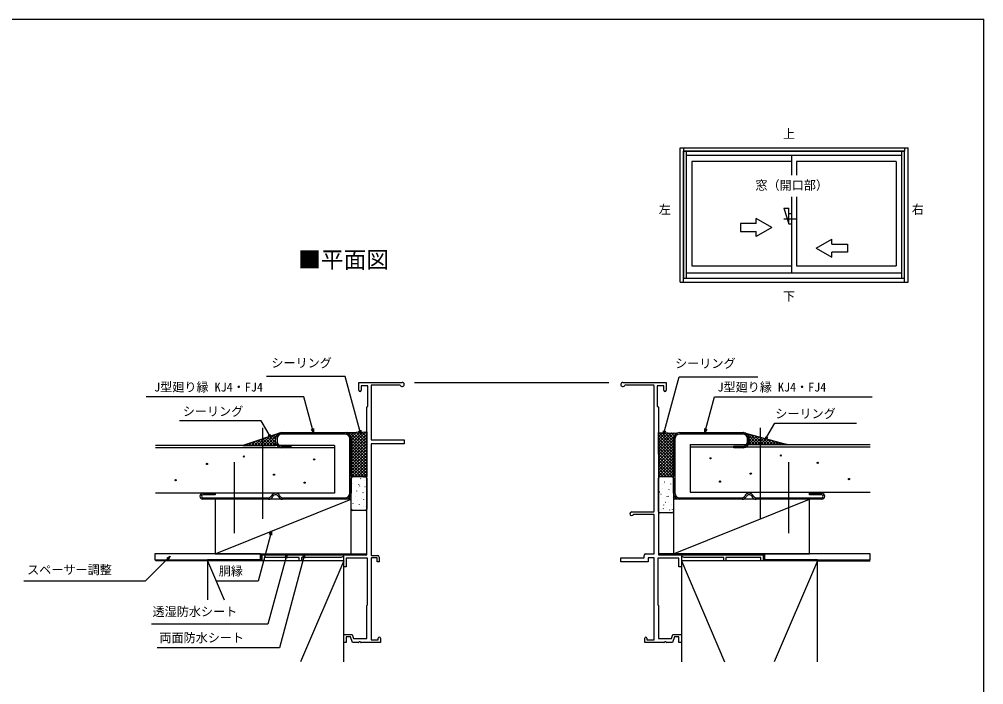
# Model space of a CAD drawing. Units: millimetres, scale not verified. Extents: x -525 to 525, y -784 to 779.
# Drawn here: x -113 to 525, y 307 to 746 of the extents above; entities that cross this region are included whole.
import ezdxf
from ezdxf.enums import TextEntityAlignment as Align

# ---------------------------------------------------------------- set-up
doc = ezdxf.new("R2010")
doc.units = ezdxf.units.MM
doc.header["$LTSCALE"] = 4
for name, color, linetype in [('0-1_USER1', 3, 'Continuous'), ('0-2_YKK_11', 7, 'Continuous'), ('0-3_YKK_12', 2, 'Continuous'), ('0-4_YKK_13', 4, 'Continuous'), ('0-5_YKK_A1', 4, 'Continuous'), ('0-6_YKK_D', 6, 'Continuous'), ('0-7_YKK_ZWAK', 7, 'Continuous'), ('0-8_YSS_K', 3, 'Continuous')]:
    doc.layers.add(name, color=color, linetype=linetype)
doc.styles.add('ＭＳ ゴシック', font='')
doc.styles.get('ＭＳ ゴシック').set_extended_font_data('MS Gothic')

msp = doc.modelspace()

# ---------------------------------------------------------------- linework, layer by layer
at = {"layer": '0-2_YKK_11'}
for p, q in [((113.563, 504.3), (113.563, 501.299)), ((117.564, 504.3), (113.563, 504.3)), ((117.964, 490.897), (117.964, 503.899)), ((139.227, 504.7), (120.365, 504.7)), ((306.706, 504.7), (287.844, 504.7)), ((307.106, 421.282), (307.106, 504.3)), ((309.107, 503.899), (309.107, 490.897)), ((60.879, 473.293), (102.888, 473.293)), ((102.888, 472.293), (60.879, 472.293)), ((323.909, 473.293), (365.917, 473.293)), ((365.917, 472.293), (323.909, 472.293)), ((56.878, 467.292), (56.878, 469.292)), ((57.879, 469.292), (57.879, 467.292)), ((105.889, 433.285), (105.889, 469.292)), ((106.889, 469.292), (106.889, 433.285)), ((319.908, 433.285), (319.908, 469.292)), ((320.908, 469.292), (320.908, 433.285)), ((368.918, 467.292), (368.918, 469.292)), ((369.918, 469.292), (369.918, 467.292)), ((16.87, 432.284), (8.868, 432.284)), ((8.868, 430.284), (52.295, 430.284)), ((52.295, 429.284), (8.868, 429.284)), ((61.462, 430.284), (102.888, 430.284)), ((102.888, 429.284), (61.462, 429.284)), ((323.909, 430.284), (365.335, 430.284)), ((365.335, 429.284), (323.909, 429.284)), ((374.502, 430.284), (417.928, 430.284)), ((417.928, 429.284), (374.502, 429.284)), ((417.928, 432.284), (409.927, 432.284)), ((292.303, 420.882), (306.706, 420.882)), ((306.706, 419.282), (293.435, 419.282)), ((120.365, 392.076), (124.366, 392.076))]:
    msp.add_line(p, q, dxfattribs=at)
for points in [[(111.963, 501.299), (111.963, 506.5), (140.569, 506.5)], [(119.965, 504.3), (119.965, 468.492), (141.969, 468.492), (141.969, 465.892), (119.965, 465.892), (119.965, 392.476)], [(286.502, 506.5), (315.108, 506.5), (315.108, 501.299)], [(313.508, 501.299), (313.508, 504.3), (309.507, 504.3)], [(117.564, 359.471), (117.564, 390.276), (103.561, 390.276), (103.561, 384.474), (101.961, 384.474), (101.958, 391.715), (100.158, 390.676), (73.955, 390.676), (73.955, 388.475), (72.555, 388.475), (72.555, 390.676), (49.35, 390.676), (49.35, 388.475), (47.95, 388.475), (47.95, 392.476), (117.164, 392.476), (117.164, 490.097)], [(309.907, 490.097), (309.907, 392.476), (379.121, 392.476), (379.121, 388.475), (377.721, 388.475), (377.721, 390.676), (354.516, 390.676), (354.516, 388.475), (353.116, 388.475), (353.116, 390.676), (326.913, 390.676), (325.11, 391.717), (325.11, 384.474), (323.51, 384.474), (323.51, 390.276), (309.507, 390.276), (309.507, 359.471)], [(60.879, 464.291), (66.881, 464.291), (66.881, 463.291), (60.879, 463.291)], [(365.917, 463.291), (359.916, 463.291), (359.916, 464.291), (365.917, 464.291)], [(8.868, 433.285), (16.87, 433.285), (16.87, 432.284)], [(409.927, 432.284), (409.927, 433.285), (417.928, 433.285)], [(301.505, 393.076), (307.106, 393.076), (307.106, 418.882)], [(119.965, 390.076), (119.965, 336.264), (124.766, 336.264), (124.766, 337.365)], [(125.366, 391.076), (125.366, 387.875), (123.966, 387.875), (123.966, 390.476), (120.365, 390.476)], [(302.305, 337.365), (302.305, 336.264), (307.106, 336.264), (307.106, 390.476), (303.105, 390.476), (303.105, 387.875), (285.102, 387.875), (285.102, 390.476), (300.504, 390.476), (300.504, 392.076)], [(111.65, 334.464), (107.762, 334.464), (106.379, 338.265), (103.561, 338.265), (103.561, 334.464), (101.961, 334.464), (101.961, 339.865), (107.499, 339.865), (108.446, 337.265), (117.164, 337.265), (117.164, 359.071)], [(309.907, 359.071), (309.907, 337.265), (318.625, 337.265), (319.572, 339.865), (325.11, 339.865), (325.11, 334.464), (323.51, 334.464), (323.51, 338.265), (320.692, 338.265), (319.309, 334.464), (315.424, 334.464)], [(126.166, 337.365), (126.166, 334.464), (113.48, 334.464)], [(313.591, 334.464), (300.905, 334.464), (300.905, 337.365)]]:
    msp.add_lwpolyline(points, dxfattribs=at)
for centre, radius, start, end in [((117.564, 503.899), 0.4, 0, 90), ((120.365, 504.3), 0.4, 90, 180), ((140.569, 505.1), 1.4, 196.60153, 89.99998), ((286.502, 505.1), 1.4, 90, 343.39845), ((306.706, 504.3), 0.4, 0, 90), ((309.507, 503.899), 0.4, 90, 180), ((112.763, 501.299), 0.8, 180.00072, 0.00072), ((314.308, 501.299), 0.8, 180.00072, 0.00072), ((117.564, 490.097), 0.4, 90, 180), ((117.564, 490.897), 0.4, 270, 0), ((309.507, 490.897), 0.4, 180, 270), ((309.507, 490.097), 0.4, 0, 90), ((60.879, 469.292), 4.001, 90, 180), ((60.879, 469.292), 3.001, 90, 180), ((102.888, 469.292), 4.001, 0, 90), ((102.888, 469.292), 3.001, 0, 90), ((323.909, 469.292), 4.001, 90, 180), ((323.909, 469.292), 3.001, 90, 180), ((365.917, 469.292), 4.001, 0, 90), ((365.917, 469.292), 3.001, 0, 90), ((60.879, 467.292), 4.001, 180, 270), ((60.879, 467.292), 3.001, 180, 270), ((365.917, 467.292), 4.001, 270, 0), ((365.917, 467.292), 3.001, 270, 0), ((8.868, 431.284), 2, 90, 180), ((8.868, 431.284), 2, 180, 270), ((8.868, 431.284), 1, 90, 270), ((52.295, 432.284), 2, 270, 336.42186), ((52.295, 432.284), 3.001, 270, 336.42182), ((56.878, 430.284), 3.001, 23.57814, 156.42186), ((56.878, 430.284), 2, 23.57818, 156.42182), ((61.462, 432.284), 3.001, 203.57818, 270), ((61.462, 432.284), 2, 203.57814, 270), ((102.888, 433.285), 3.001, 270, 0), ((102.888, 433.285), 4.001, 270, 0), ((323.909, 433.285), 4.001, 180, 270), ((323.909, 433.285), 3.001, 180, 270), ((365.335, 432.284), 2, 270, 336.42186), ((365.335, 432.284), 3.001, 270, 336.42182), ((369.918, 430.284), 3.001, 23.57814, 156.42186), ((369.918, 430.284), 2, 23.57818, 156.42182), ((374.502, 432.284), 3.001, 203.57818, 270), ((374.502, 432.284), 2, 203.57814, 270), ((417.928, 431.284), 2, 0, 90), ((417.928, 431.284), 1, 270, 90), ((417.928, 431.284), 2, 270, 0), ((292.303, 419.682), 1.2, 90, 340.52878), ((306.706, 421.282), 0.4, 270, 0), ((306.706, 418.882), 0.4, 0, 90), ((120.365, 392.476), 0.4, 180, 270), ((120.365, 390.076), 0.4, 90, 180), ((124.366, 391.076), 1, 0.00022, 90.00001), ((301.505, 392.076), 1, 90, 179.99978), ((117.564, 359.071), 0.4, 90.00544, 180.00528), ((309.507, 359.071), 0.4, 0.00301, 90.00301), ((125.466, 337.365), 0.7, 0, 180), ((301.605, 337.365), 0.7, 359.99992, 179.99992), ((111.648, 334.862), 0.398, 270.2164, 336.63783), ((112.563, 334.464), 0.6, 23.57934, 156.41953), ((113.48, 334.864), 0.4, 203.58152, 270.00295), ((313.591, 334.864), 0.4, 270.00006, 336.42176), ((314.508, 334.464), 0.6, 23.57827, 156.42167), ((315.424, 334.864), 0.4, 203.57834, 270.00004)]:
    msp.add_arc(centre, radius, start, end, dxfattribs=at)
at = {"layer": '0-3_YKK_12'}
for p, q in [((148.731, 506.5), (277.265, 506.5)), ((48.52, 416.304), (48.501, 476.496)), ((377.477, 416.304), (377.495, 476.496)), ((29.788, 406.822), (29.774, 453.746)), ((396.208, 406.822), (396.222, 453.746))]:
    msp.add_line(p, q, dxfattribs=at)
at = {"layer": '0-4_YKK_13'}
for p, q in [((330.91, 465.491), (450, 465.491)), ((330.91, 465.491), (330.91, 433.884)), ((95.887, 464.81), (-22.569, 464.81)), ((95.887, 463.21), (-22.569, 463.21)), ((95.887, 464.81), (95.887, 433.204)), ((330.91, 463.89), (450, 463.89)), ((330.91, 433.884), (450, 433.884)), ((95.887, 433.204), (-22.569, 433.204))]:
    msp.add_line(p, q, dxfattribs=at)
for centre in [(11.559, 452.615), (35.937, 457.491), (82.428, 455.638), (344.369, 456.319), (390.86, 458.172), (415.237, 453.296), (371, 446.205), (-9.179, 441.91), (55.796, 445.524), (76.135, 440.242), (350.662, 440.923), (435.976, 442.59)]:
    msp.add_circle(centre, 0.4, dxfattribs=at)
at = {"layer": '0-5_YKK_A1'}
for p, q in [((324.252, 661.5), (475, 661.5)), ((324.252, 572.728), (324.252, 661.5)), ((326.586, 661.5), (326.586, 659.339)), ((326.586, 659.339), (472.666, 659.339)), ((326.586, 575.494), (326.586, 659.339)), ((326.586, 659.339), (326.586, 575.494)), ((397.898, 659.339), (326.586, 659.339)), ((328.315, 659.339), (328.315, 575.494)), ((328.315, 656.746), (470.937, 656.746)), ((397.984, 656.746), (397.984, 643.498)), ((470.937, 575.494), (470.937, 659.339)), ((472.666, 661.5), (472.666, 659.339)), ((472.666, 575.494), (472.666, 659.339)), ((475, 572.728), (475, 661.5)), ((332.118, 652.597), (332.118, 583.533)), ((397.984, 652.597), (332.118, 652.597)), ((467.134, 652.597), (401.269, 652.597)), ((401.269, 652.597), (401.269, 643.498)), ((467.134, 652.597), (467.134, 583.533)), ((397.984, 629.203), (397.984, 578.952)), ((401.269, 629.203), (401.269, 583.533)), ((392.797, 621.566), (396.255, 611.193)), ((392.797, 621.566), (396.255, 621.566)), ((396.255, 611.193), (396.255, 621.566)), ((385.018, 608.844), (374.645, 614.833)), ((374.645, 611.437), (374.645, 614.833)), ((392.797, 614.651), (401.268, 614.651)), ((396.255, 618.108), (397.983, 618.108)), ((364.273, 611.437), (364.273, 606.251)), ((374.645, 611.437), (364.273, 611.437)), ((364.273, 606.251), (374.645, 606.251)), ((385.018, 608.844), (374.645, 602.856)), ((374.645, 602.856), (374.645, 606.251)), ((396.255, 611.193), (397.983, 611.193)), ((414.235, 595.273), (424.607, 601.262)), ((424.607, 597.866), (424.607, 601.262)), ((414.235, 595.273), (424.607, 589.284)), ((424.607, 597.866), (434.98, 597.866)), ((434.98, 597.866), (434.98, 592.68)), ((424.607, 589.284), (424.607, 592.68)), ((434.98, 592.68), (424.607, 592.68)), ((332.118, 583.533), (397.984, 583.533)), ((401.269, 583.533), (467.134, 583.533)), ((326.586, 575.494), (472.666, 575.494)), ((326.586, 572.728), (326.586, 575.494)), ((326.586, 575.494), (397.898, 575.494)), ((328.315, 578.952), (470.937, 578.952)), ((397.898, 575.494), (472.666, 575.494)), ((472.666, 572.728), (472.666, 575.494)), ((324.252, 572.728), (475, 572.728))]:
    msp.add_line(p, q, dxfattribs=at)
msp.add_lwpolyline([(472.666, 575.494), (472.666, 659.339), (397.898, 659.339)], dxfattribs=at)
at = {"layer": '0-6_YKK_D'}
for points in [[(113.163, 472.258), (112.503, 474.721), (102.919, 510.489), (50.936, 510.489)], [(313.406, 471.939), (314.066, 474.402), (323.65, 510.17), (375.634, 510.17)], [(81.884, 473.293), (81.224, 475.756), (75.572, 496.848), (-28.618, 496.848)], [(340.687, 473.293), (341.347, 475.756), (346.998, 496.848), (451.189, 496.848)], [(53.832, 469.77), (52.557, 471.978), (47.297, 481.089), (-6.61, 481.089)], [(380.418, 468.247), (381.693, 470.455), (386.953, 479.566), (440.86, 479.566)], [(53.149, 472.32), (53.832, 469.77), (51.965, 471.636)], [(81.884, 475.933), (81.884, 473.293), (80.564, 475.579)], [(113.163, 474.898), (113.163, 472.258), (111.843, 474.544)], [(314.726, 474.225), (313.406, 471.939), (313.406, 474.579)], [(342.007, 475.579), (340.687, 473.293), (340.687, 475.933)], [(382.284, 470.114), (380.418, 468.247), (381.101, 470.797)], [(54.099, 408.168), (53.439, 405.705), (45.266, 375.203), (17.318, 375.203)], [(52.779, 405.881), (54.099, 408.168), (54.099, 405.528)], [(-12.828, 391.583), (-14.631, 389.78), (-29.348, 375.062), (-109.648, 375.062)], [(64.226, 392.876), (63.566, 390.413), (51.841, 346.654), (-25.21, 346.654)], [(76.095, 392.876), (75.435, 390.413), (59.54, 331.091), (-21.317, 331.091)], [(-15.114, 390.263), (-12.828, 391.583), (-14.148, 389.296)], [(62.906, 390.59), (64.226, 392.876), (64.226, 390.236)], [(74.775, 390.59), (76.095, 392.876), (76.095, 390.236)]]:
    msp.add_lwpolyline(points, dxfattribs=at)
at = {"layer": '0-7_YKK_ZWAK'}
msp.add_line((-525, 746.5), (525, 746.5), dxfattribs=at)
msp.add_lwpolyline([(-525, -783.5), (525, -783.5), (525, 746.5)], dxfattribs=at)
at = {"layer": '0-8_YSS_K'}
for p, q in [((58.665, 472.559), (50.916, 464.81)), ((57.542, 472.187), (58.34, 471.39)), ((59.045, 472.685), (59.483, 472.247)), ((60.547, 473.183), (60.627, 473.104)), ((103.813, 472.91), (104.238, 473.334)), ((105.002, 472.417), (104.09, 473.329)), ((105.228, 472.324), (106.3, 473.396)), ((117.164, 462.256), (106.032, 473.388)), ((106.1, 471.196), (108.363, 473.458)), ((106.686, 469.781), (110.426, 473.521)), ((106.889, 463.983), (116.614, 473.707)), ((106.889, 465.983), (114.551, 473.645)), ((106.889, 467.983), (112.488, 473.583)), ((106.889, 461.982), (117.164, 472.258)), ((117.164, 464.256), (107.974, 473.447)), ((117.164, 466.256), (109.915, 473.505)), ((117.164, 468.257), (111.857, 473.564)), ((117.164, 470.257), (113.799, 473.622)), ((117.164, 472.258), (115.741, 473.681)), ((309.915, 472.499), (310.706, 473.29)), ((309.935, 470.519), (312.659, 473.243)), ((309.955, 468.539), (314.612, 473.196)), ((309.975, 466.558), (316.566, 473.149)), ((309.995, 464.578), (318.519, 473.102)), ((310.015, 462.597), (320.473, 473.055)), ((319.908, 463.524), (310.128, 473.304)), ((319.908, 465.525), (312.178, 473.255)), ((319.908, 467.525), (314.228, 473.205)), ((319.976, 469.457), (316.277, 473.156)), ((320.562, 470.872), (318.327, 473.107)), ((321.22, 472.214), (320.377, 473.058)), ((366.767, 472.77), (367, 473.003)), ((368.005, 472.008), (368.578, 472.581)), ((375.491, 465.491), (368.336, 472.646)), ((369.243, 471.245), (370.156, 472.158)), ((377.492, 465.491), (371.068, 471.914)), ((37.72, 465.617), (36.913, 464.81)), ((38.01, 465.713), (38.914, 464.81)), ((40.712, 466.609), (38.914, 464.81)), ((39.513, 466.211), (40.914, 464.81)), ((43.705, 467.601), (40.914, 464.81)), ((41.015, 466.709), (42.914, 464.81)), ((42.518, 467.207), (44.915, 464.81)), ((46.697, 468.592), (42.915, 464.81)), ((44.02, 467.705), (46.915, 464.81)), ((49.689, 469.584), (44.915, 464.81)), ((45.523, 468.203), (48.916, 464.81)), ((52.681, 470.576), (46.915, 464.81)), ((47.025, 468.701), (50.916, 464.81)), ((48.528, 469.199), (52.917, 464.81)), ((55.673, 471.568), (48.916, 464.81)), ((50.03, 469.697), (54.917, 464.81)), ((51.532, 470.195), (56.917, 464.81)), ((56.959, 468.852), (52.917, 464.81)), ((53.035, 470.693), (56.885, 466.843)), ((54.537, 471.191), (56.955, 468.774)), ((56.886, 466.78), (54.917, 464.81)), ((56.04, 471.689), (57.196, 470.533)), ((117.164, 460.255), (106.013, 471.406)), ((106.889, 459.982), (117.164, 470.257)), ((117.164, 458.255), (106.889, 468.53)), ((106.889, 457.981), (117.164, 468.257)), ((117.164, 456.254), (106.889, 466.53)), ((106.889, 455.981), (117.164, 466.256)), ((319.908, 461.524), (309.925, 471.507)), ((319.908, 459.524), (309.945, 469.486)), ((319.908, 457.523), (309.966, 467.465)), ((319.908, 455.523), (309.986, 465.444)), ((310.035, 460.617), (320.755, 471.337)), ((310.055, 458.636), (319.908, 468.489)), ((310.075, 456.656), (319.908, 466.489)), ((369.49, 469.492), (371.734, 471.736)), ((369.49, 467.491), (373.312, 471.314)), ((369.49, 465.491), (374.89, 470.891)), ((373.491, 465.491), (369.49, 469.492)), ((371.49, 465.491), (369.49, 467.491)), ((371.49, 465.491), (376.469, 470.469)), ((373.491, 465.491), (378.047, 470.047)), ((379.492, 465.491), (373.8, 471.183)), ((375.491, 465.491), (379.625, 469.624)), ((381.492, 465.491), (376.531, 470.452)), ((377.492, 465.491), (381.203, 469.202)), ((383.493, 465.491), (379.263, 469.721)), ((379.492, 465.491), (382.781, 468.779)), ((381.492, 465.491), (384.359, 468.357)), ((385.493, 465.491), (381.994, 468.99)), ((383.493, 465.491), (385.937, 467.935)), ((387.494, 465.491), (384.726, 468.259)), ((385.493, 465.491), (387.515, 467.512)), ((389.494, 465.491), (387.457, 467.528)), ((387.494, 465.491), (389.093, 467.09)), ((389.494, 465.491), (390.671, 466.668)), ((391.495, 465.491), (390.189, 466.797)), ((391.495, 465.491), (392.249, 466.245)), ((393.495, 465.491), (392.92, 466.065)), ((393.495, 465.491), (393.827, 465.823)), ((36.508, 465.215), (36.913, 464.81)), ((117.164, 454.254), (106.889, 464.529)), ((106.889, 453.981), (117.164, 464.256)), ((117.164, 452.253), (106.889, 462.529)), ((106.889, 451.98), (117.164, 462.256)), ((117.164, 450.253), (106.889, 460.528)), ((106.889, 449.98), (117.164, 460.255)), ((319.908, 453.522), (310.006, 463.424)), ((319.908, 451.522), (310.027, 461.403)), ((319.908, 449.522), (310.047, 459.382)), ((310.095, 454.675), (319.908, 464.488)), ((310.115, 452.695), (319.908, 462.488)), ((310.135, 450.714), (319.908, 460.488)), ((117.164, 448.253), (106.889, 458.528)), ((106.889, 447.979), (117.164, 458.255)), ((117.164, 446.252), (106.889, 456.528)), ((106.889, 445.979), (117.164, 456.254)), ((117.164, 444.252), (106.889, 454.527)), ((107.162, 444.252), (117.164, 454.254)), ((319.908, 447.521), (310.068, 457.361)), ((319.908, 445.521), (310.088, 455.341)), ((319.176, 444.252), (310.108, 453.32)), ((310.155, 448.734), (319.908, 458.487)), ((310.175, 446.754), (319.908, 456.487)), ((310.194, 444.773), (319.908, 454.486)), ((115.164, 444.252), (106.889, 452.527)), ((113.163, 444.252), (106.889, 450.526)), ((111.163, 444.252), (106.889, 448.526)), ((109.163, 444.252), (106.889, 446.525)), ((109.163, 444.252), (117.164, 452.253)), ((111.163, 444.252), (117.164, 450.253)), ((113.163, 444.252), (117.164, 448.253)), ((317.176, 444.252), (310.129, 451.299)), ((315.175, 444.252), (310.149, 449.278)), ((313.175, 444.252), (310.169, 447.257)), ((311.674, 444.252), (319.908, 452.486)), ((313.674, 444.252), (319.908, 450.486)), ((315.674, 444.252), (319.908, 448.485)), ((317.675, 444.252), (319.908, 446.485)), ((107.162, 444.252), (106.889, 444.525)), ((106.889, 422.788), (106.889, 443.252)), ((107.285, 440.489), (107.299, 440.504)), ((107.73, 439.935), (107.818, 439.983)), ((107.889, 444.252), (116.164, 444.252)), ((113.067, 442.85), (113.155, 442.898)), ((115.164, 444.252), (117.164, 446.252)), ((115.342, 441.455), (115.356, 441.47)), ((115.395, 443.611), (115.488, 443.788)), ((117.164, 443.252), (117.164, 422.788)), ((309.907, 421.23), (309.907, 443.252)), ((309.922, 441.658), (310.01, 441.706)), ((311.175, 444.252), (310.19, 445.237)), ((310.907, 444.252), (318.908, 444.252)), ((313.735, 439.778), (313.828, 439.955)), ((314.076, 440.793), (314.164, 440.841)), ((317.342, 443.941), (317.355, 443.956)), ((319.413, 443.709), (319.501, 443.757)), ((319.675, 444.252), (319.908, 444.484)), ((319.908, 443.252), (319.908, 421.23)), ((110.598, 434.686), (110.686, 434.734)), ((111.392, 437.045), (111.405, 437.06)), ((111.884, 439.07), (111.972, 439.118)), ((112.381, 437.907), (112.474, 438.084)), ((114.752, 433.821), (114.839, 433.869)), ((115.935, 437.601), (116.022, 437.649)), ((310.721, 434.074), (310.814, 434.251)), ((312.79, 436.409), (312.877, 436.457)), ((312.924, 439.009), (312.937, 439.024)), ((316.944, 435.544), (317.031, 435.592)), ((317.03, 435.564), (317.044, 435.579)), ((318.126, 439.325), (318.214, 439.373)), ((16.87, 393.276), (106.889, 429.284)), ((106.974, 432.113), (106.987, 432.128)), ((109.415, 430.905), (109.503, 430.953)), ((111.08, 428.668), (111.094, 428.683)), ((113.465, 429.437), (113.553, 429.485)), ((115.031, 433.079), (115.044, 433.093)), ((115.147, 429.154), (115.241, 429.33)), ((310.32, 428.245), (310.408, 428.293)), ((311.607, 432.629), (311.694, 432.677)), ((312.612, 430.632), (312.626, 430.647)), ((314.474, 427.38), (314.562, 427.428)), ((315.657, 431.16), (315.745, 431.208)), ((316.501, 431.024), (316.594, 431.201)), ((316.719, 427.188), (316.732, 427.202)), ((319.811, 430.295), (319.899, 430.343)), ((319.908, 393.276), (409.927, 429.284)), ((106.946, 422.741), (107.033, 422.789)), ((116.164, 421.788), (107.889, 421.788)), ((108.129, 426.521), (108.216, 426.569)), ((112.282, 425.656), (112.37, 425.704)), ((114.72, 424.702), (114.733, 424.717)), ((116.333, 424.188), (116.421, 424.236)), ((312.301, 422.255), (312.314, 422.27)), ((313.188, 422.996), (313.276, 423.044)), ((313.487, 425.32), (313.58, 425.497)), ((317.342, 422.131), (317.43, 422.179)), ((318.525, 425.911), (318.613, 425.959)), ((319.267, 422.27), (319.361, 422.447)), ((318.908, 420.23), (310.907, 420.23)), ((47.012, 389.275), (11.942, 389.275)), ((47.012, 393.276), (117.164, 393.276)), ((47.012, 389.275), (47.012, 393.276)), ((47.412, 392.876), (117.164, 392.876)), ((47.412, 388.875), (47.412, 392.876)), ((379.963, 393.276), (309.907, 393.276)), ((379.565, 392.876), (309.907, 392.876)), ((379.587, 388.875), (379.565, 392.876)), ((379.985, 389.275), (379.985, 393.276)), ((415.129, 389.275), (379.985, 389.275)), ((11.942, 388.875), (-22.569, 388.875)), ((11.942, 388.475), (-22.569, 388.475)), ((47.412, 388.875), (11.942, 388.875)), ((11.942, 388.475), (22.985, 362.708)), ((101.961, 388.475), (73.348, 321.712)), ((325.11, 388.475), (353.723, 321.712)), ((415.129, 388.875), (379.587, 388.875)), ((415.129, 388.475), (386.516, 321.712)), ((415.129, 388.875), (450, 388.875)), ((415.129, 388.475), (450, 388.475))]:
    msp.add_line(p, q, dxfattribs=at)
for points in [[(56.917, 464.81), (56.878, 467.292), (57.039, 470.415), (60.879, 473.293), (35.285, 464.81)], [(117.164, 444.252), (106.889, 444.252), (106.889, 469.292), (105.717, 472.121), (102.888, 473.293), (117.164, 473.724)], [(322.426, 473.008), (321.08, 472.121), (319.908, 469.292), (319.908, 444.252), (310.2, 444.252), (309.907, 473.309)], [(369.49, 465.491), (369.49, 471.093), (365.917, 473.293), (395.067, 465.491)], [(106.889, 393.276), (106.889, 429.284), (16.87, 429.284), (16.87, 393.276)], [(409.927, 393.276), (409.927, 429.284), (319.908, 429.284), (319.908, 393.276)], [(-23.003, 389.275), (47.012, 389.275), (47.012, 393.276), (-23.003, 393.276)], [(379.985, 389.275), (450, 389.275), (450, 393.276), (379.985, 393.276)]]:
    msp.add_lwpolyline(points, close=True, dxfattribs=at)
for points in [[(101.961, 321.712), (101.961, 388.475), (11.942, 388.475), (11.942, 362.708)], [(415.129, 321.712), (415.129, 388.475), (325.11, 388.475), (325.11, 321.712)]]:
    msp.add_lwpolyline(points, dxfattribs=at)
for centre, start, end in [((107.889, 443.252), 90, 180), ((116.164, 443.252), 360, 90), ((310.907, 443.252), 90, 180), ((318.908, 443.252), 360, 90), ((107.889, 422.788), 180, 270), ((116.164, 422.788), 270, 0), ((310.907, 421.23), 180, 270), ((318.908, 421.23), 270, 0)]:
    msp.add_arc(centre, 1, start, end, dxfattribs=at)

# ---------------------------------------------------------------- texts
at = {"layer": '0-1_USER1', "style": 'ＭＳ ゴシック'}
for s, height, p in [('上', 5.865, (392.295, 666.023)), ('窓（開口部）', 5.865, (374.091, 632.045)), ('左', 5.865, (310.227, 616.068)), ('右', 5.865, (477.409, 616.136)), ('■平面図', 11, (71.847, 578.795)), ('下', 5.865, (392.25, 558.682))]:
    msp.add_text(s, height=height, dxfattribs=at).set_placement(p, align=Align.BOTTOM_LEFT)
at = {"layer": '0-6_YKK_D', "style": 'ＭＳ ゴシック'}
for s, p in [('シーリング', (54.059, 514.603)), ('シーリング', (321.01, 514.285)), ('J型廻り縁 KJ4・FJ4', (-23.422, 498.701)), ('J型廻り縁 KJ4・FJ4', (348.992, 498.701)), ('シーリング', (-4.456, 482.608)), ('シーリング', (387.206, 481.086)), ('スペーサー調整', (-107.377, 377.901)), ('胴縁', (19.313, 377.09)), ('透湿防水シート', (-24.477, 350.245)), ('両面防水シート', (-19.92, 332.942))]:
    msp.add_text(s, height=5.865, dxfattribs=at).set_placement(p, align=Align.BOTTOM_LEFT)

doc.saveas('drawing.dxf')
